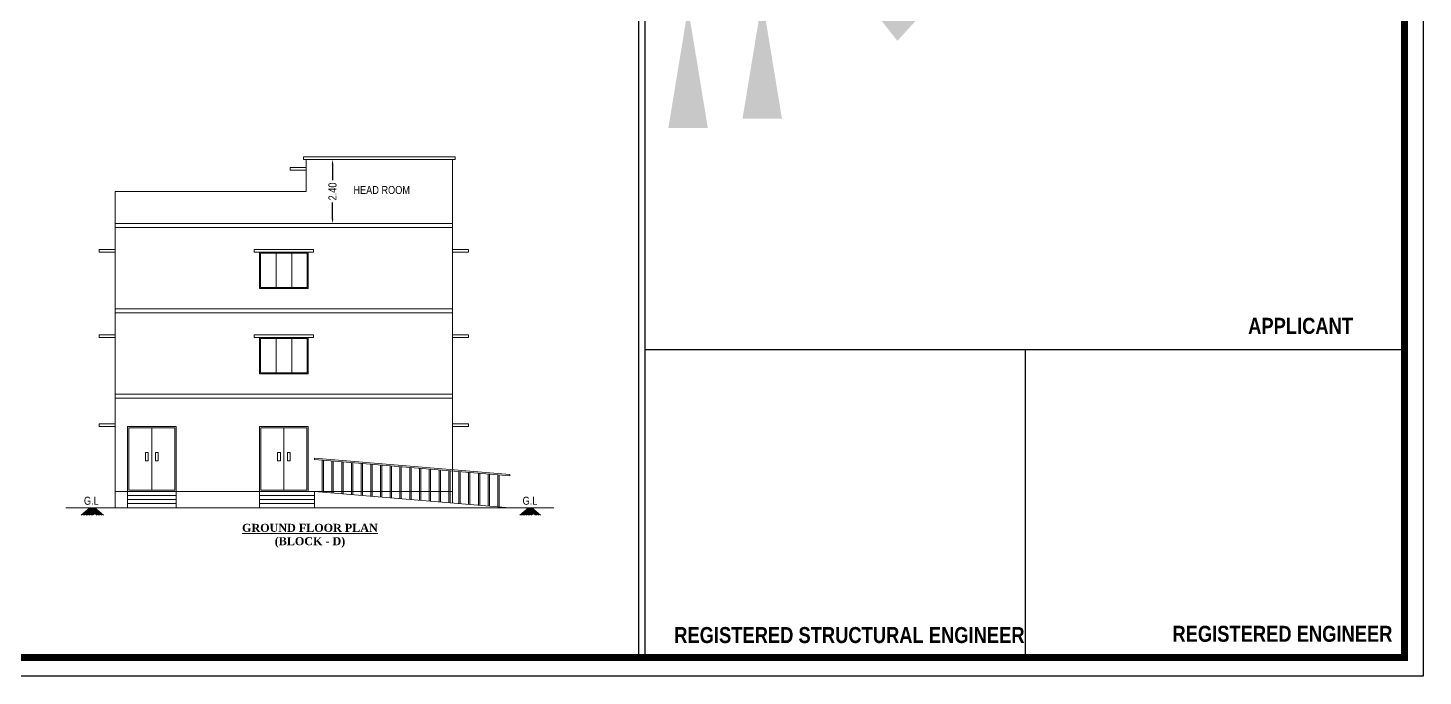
# Model space of a CAD drawing. Header units: metres. Extents: x 3750 to 6203, y 1588 to 3614.
# Drawn here: x 3796.6 to 3848.9, y 1743.8 to 1768.1 of the extents above; entities that cross this region are included whole.
import ezdxf

# ---------------------------------------------------------------- set-up
doc = ezdxf.new("R2010")
doc.units = ezdxf.units.M
doc.layers.add('BLK_4_STAIR_HEADROOM', color=1, linetype='Continuous')
doc.styles.add('style2', font='swisscb.ttf')
doc.styles.add('style2a', font='swissc.ttf')
doc.styles.add('style3', font='swissc.ttf')
doc.dimstyles.new('Copy of APP', dxfattribs={"dimscale": 0, "dimtxt": 8, "dimasz": 4.5, "dimexe": 9, "dimexo": 9, "dimgap": 2, "dimtad": 0, "dimtih": 1, "dimtoh": 1, "dimzin": 4, "dimdsep": 46, "dimlunit": 4, "dimtxsty": 'style3', "dimblk": 'OPEN90', "dimblk1": 'OPEN90', "dimblk2": 'OBLIQUE', "dimcen": 0.09, "dimse1": 1, "dimse2": 1, "dimclrd": 4, "dimclre": 4, "dimclrt": 2, "dimadec": 0, "dimazin": 0, "dimtfac": 1, "dimtmove": 0, "dimatfit": 3, "dimfxl": 0, "dimtolj": 1, "dimtzin": 0, "dimarcsym": 0})
doc.dimstyles.get("Standard").update_dxf_attribs({"dimtxt": 0.3, "dimasz": 0.18, "dimexe": 0.18, "dimexo": 0.0625, "dimgap": 0.09, "dimtad": 0, "dimzin": 0, "dimdsep": 46, "dimtxsty": 'style2a', "dimcen": 0.09, "dimse1": 1, "dimse2": 1, "dimadec": 0, "dimazin": 0, "dimtfac": 1, "dimtofl": 0, "dimtmove": 0, "dimatfit": 3, "dimfxl": 0, "dimtolj": 1, "dimtzin": 0, "dimarcsym": 0})

# ---------------------------------------------------------------- blocks, each defined once
blk = doc.blocks.new('*D159')
at = {"layer": 'BLK_4_STAIR_HEADROOM', "color": 0, "lineweight": -2, "ltscale": 10}
for p, q in [((3808.024, 1762.939), (3808.024, 1762.339)), ((3808.024, 1760.899), (3808.024, 1761.5))]:
    blk.add_line(p, q, dxfattribs=at)
at = {"layer": 'BLK_4_STAIR_HEADROOM', "color": 0, "ltscale": 10}
for points in [[(3807.994, 1762.939), (3808.054, 1762.939), (3808.024, 1763.119)], [(3807.994, 1760.899), (3808.054, 1760.899), (3808.024, 1760.719)]]:
    blk.add_solid(points, dxfattribs=at)
at = {"layer": 'Defpoints', "color": 0, "ltscale": 10}
for p in [(3807.605, 1763.119, 3.669), (3807.605, 1760.719, 3.669), (3808.024, 1760.719)]:
    blk.add_point(p, dxfattribs=at)
at = {"layer": 'BLK_4_STAIR_HEADROOM', "color": 0, "lineweight": 18, "ltscale": 10, "insert": (3808.024, 1761.919), "char_height": 0.3, "attachment_point": 5, "rotation": 90, "style": 'style2a'}
blk.add_mtext('\\A1;2.40', dxfattribs=at)
blk = doc.blocks.new('_Oblique')
at = {"color": 0, "linetype": 'ByBlock', "lineweight": -2}
blk.add_line((-0.5, -0.5), (0.5, 0.5), dxfattribs=at)
blk = doc.blocks.new('_Open90')
at = {"color": 0, "linetype": 'ByBlock'}
for p, q in [((-0.5, 0.5), (0, 0)), ((0, 0), (-1, 0)), ((0, 0), (-0.5, -0.5))]:
    blk.add_line(p, q, dxfattribs=at)

msp = doc.modelspace()

# ---------------------------------------------------------------- linework, layer by layer
at = {"lineweight": 18, "ltscale": 10}
for p, q in [((3812.6242, 1763.2193), (3806.9342, 1763.2193)), ((3806.9342, 1763.1193), (3806.9342, 1763.2193)), ((3812.6242, 1763.1193), (3806.9342, 1763.1193)), ((3807.0342, 1761.9193), (3807.0342, 1763.1193)), ((3812.5242, 1750.2379, 3.6689), (3812.5242, 1763.1193, 3.6689)), ((3812.6242, 1763.1193, 3.6689), (3812.6242, 1763.2193, 3.6689)), ((3807.0342, 1762.8193), (3806.4342, 1762.8193)), ((3806.4342, 1762.7193), (3806.4342, 1762.8193)), ((3807.0342, 1762.7193), (3806.4342, 1762.7193)), ((3799.875, 1750.0593, 3.6689), (3799.875, 1761.9193, 3.6689)), ((3807.0342, 1761.9193), (3799.875, 1761.9193)), ((3812.5242, 1760.7193), (3799.875, 1760.7193)), ((3812.5242, 1760.5693), (3799.875, 1760.5693)), ((3799.275, 1759.6493), (3799.275, 1759.7493)), ((3799.275, 1759.7493), (3799.875, 1759.7493)), ((3799.875, 1759.6493), (3799.275, 1759.6493)), ((3805.9099, 1758.3193, 3.6689), (3805.9099, 1759.6093, 3.6689)), ((3806.4933, 1758.3193, 3.6689), (3806.4933, 1759.6093, 3.6689)), ((3813.1242, 1759.7493), (3812.5242, 1759.7493)), ((3812.5242, 1759.6493), (3813.1242, 1759.6493)), ((3813.1242, 1759.6493), (3813.1242, 1759.7493)), ((3812.5242, 1757.5193), (3799.875, 1757.5193)), ((3812.5242, 1757.3693), (3799.875, 1757.3693)), ((3799.275, 1756.4493), (3799.275, 1756.5493)), ((3799.275, 1756.5493), (3799.875, 1756.5493)), ((3799.875, 1756.4493), (3799.275, 1756.4493)), ((3805.9099, 1755.1193, 3.6689), (3805.9099, 1756.4093, 3.6689)), ((3806.4933, 1755.1193, 3.6689), (3806.4933, 1756.4093, 3.6689)), ((3813.1242, 1756.5493), (3812.5242, 1756.5493)), ((3812.5242, 1756.4493), (3813.1242, 1756.4493)), ((3813.1242, 1756.4493), (3813.1242, 1756.5493)), ((3812.5242, 1754.3193), (3799.875, 1754.3193)), ((3812.5242, 1754.1693), (3799.875, 1754.1693)), ((3799.275, 1753.1093, 3.6689), (3799.275, 1753.2093, 3.6689)), ((3799.275, 1753.2093, 3.6689), (3799.875, 1753.2093, 3.6689)), ((3799.875, 1753.1093, 3.6689), (3799.275, 1753.1093, 3.6689)), ((3813.1242, 1753.2093, 3.6689), (3812.5242, 1753.2093, 3.6689)), ((3812.5242, 1753.1093, 3.6689), (3813.1242, 1753.1093, 3.6689)), ((3813.1242, 1753.1093, 3.6689), (3813.1242, 1753.2093, 3.6689)), ((3801.25, 1753.0593, 3.6689), (3801.25, 1750.7193, 3.6689)), ((3806.2016, 1753.0593, 3.6689), (3806.2016, 1750.7193, 3.6689)), ((3807.3466, 1751.9237, 3.7209), (3814.6666, 1751.3137, 0.052)), ((3807.3466, 1751.8735, 3.6689), (3807.3466, 1751.9237, 3.6689)), ((3807.3466, 1751.8735, 3.7189), (3814.6666, 1751.2635, 0.0499)), ((3807.6399, 1751.8491, 3.5719), (3807.6399, 1750.6449, 3.5719)), ((3807.6899, 1751.8491, 3.5719), (3807.6899, 1750.6407, 3.5719)), ((3808.0036, 1751.8187, 3.3396), (3808.0036, 1750.6146, 3.3396)), ((3808.0536, 1751.8187, 3.3396), (3808.0536, 1750.6104, 3.3396)), ((3808.3674, 1751.7884, 3.1073), (3808.3674, 1750.5843, 3.1073)), ((3808.4174, 1751.7884, 3.1073), (3808.4174, 1750.5801, 3.1073)), ((3808.7312, 1751.7581, 2.875), (3808.7312, 1750.554, 2.875)), ((3808.7812, 1751.7581, 2.875), (3808.7812, 1750.5498, 2.875)), ((3809.095, 1751.7278, 2.6428), (3809.095, 1750.5236, 2.6428)), ((3809.145, 1751.7278, 2.6428), (3809.145, 1750.5195, 2.6428)), ((3809.4587, 1751.6975, 2.4105), (3809.4587, 1750.4933, 2.4105)), ((3809.5087, 1751.6975, 2.4105), (3809.5087, 1750.4892, 2.4105)), ((3809.8225, 1751.6672, 2.1782), (3809.8225, 1750.463, 2.1782)), ((3809.8725, 1751.6672, 2.1782), (3809.8725, 1750.4588, 2.1782)), ((3810.1863, 1751.6369, 1.9459), (3810.1863, 1750.4327, 1.9459)), ((3810.2363, 1751.6369, 1.9459), (3810.2363, 1750.4285, 1.9459)), ((3810.5501, 1751.6065, 1.7136), (3810.5501, 1750.4024, 1.7136)), ((3810.6001, 1751.6065, 1.7136), (3810.6001, 1750.3982, 1.7136)), ((3810.9178, 1751.5759, 1.804), (3810.9178, 1750.3717, 1.804)), ((3810.9678, 1751.5759, 1.804), (3810.9678, 1750.3676, 1.804)), ((3811.2855, 1751.5452, 1.8943), (3811.2855, 1750.3411, 1.8943)), ((3811.3355, 1751.5452, 1.8943), (3811.3355, 1750.3369, 1.8943)), ((3811.6533, 1751.5146, 1.9846), (3811.6533, 1750.3104, 1.9846)), ((3811.7033, 1751.5146, 1.9846), (3811.7033, 1750.3063, 1.9846)), ((3812.021, 1751.484, 2.0749), (3812.021, 1750.2798, 2.0749)), ((3812.071, 1751.484, 2.0749), (3812.071, 1750.2756, 2.0749)), ((3812.3887, 1751.4533, 2.1652), (3812.3887, 1750.2492, 2.1652)), ((3812.4387, 1751.4533, 2.1652), (3812.4387, 1750.245, 2.1652)), ((3812.7565, 1751.4227, 2.2555), (3812.7565, 1750.2185, 2.2555)), ((3812.8065, 1751.4227, 2.2555), (3812.8065, 1750.2143, 2.2555)), ((3813.1242, 1751.392, 2.3459), (3813.1242, 1750.1879, 2.3459)), ((3813.1742, 1751.392, 2.3459), (3813.1742, 1750.1837, 2.3459)), ((3813.4919, 1751.3614, 2.4362), (3813.4919, 1750.1572, 2.4362)), ((3813.5419, 1751.3614, 2.4362), (3813.5419, 1750.1531, 2.4362)), ((3813.8597, 1751.3307, 2.5265), (3813.8597, 1750.1266, 2.5265)), ((3813.9097, 1751.3307, 2.5265), (3813.9097, 1750.1224, 2.5265)), ((3814.2274, 1751.3001, 2.6168), (3814.2274, 1750.0959, 2.6168)), ((3814.2774, 1751.3001, 2.6168), (3814.2774, 1750.0918, 2.6168)), ((3814.6666, 1751.2635), (3814.6666, 1751.3137)), ((3812.5242, 1750.6693), (3799.875, 1750.6693)), ((3800.335, 1750.6693, 3.6689), (3800.335, 1750.0593, 3.6689)), ((3802.165, 1750.5193), (3800.335, 1750.5193)), ((3802.165, 1750.6693, 3.6689), (3802.165, 1750.0593, 3.6689)), ((3805.2866, 1750.6693, 3.6689), (3805.2866, 1750.0593, 3.6689)), ((3807.3466, 1750.5193), (3805.2866, 1750.5193)), ((3807.3466, 1750.6693, 3.6689), (3814.6666, 1750.0593)), ((3807.3466, 1750.6693, 3.6689), (3807.3466, 1750.0593)), ((3814.6666, 1750.0593), (3799.875, 1750.0593)), ((3802.165, 1750.3693), (3800.335, 1750.3693)), ((3802.165, 1750.2193), (3800.335, 1750.2193)), ((3807.3466, 1750.3693), (3805.2866, 1750.3693)), ((3807.3466, 1750.2193), (3805.2866, 1750.2193))]:
    msp.add_line(p, q, dxfattribs=at)
at = {"lineweight": 18}
for p, q in [((3798.0256, 1750.0593), (3801.1162, 1750.0593)), ((3814.6666, 1750.0593), (3816.3169, 1750.0593))]:
    msp.add_line(p, q, dxfattribs=at)
at = {"lineweight": 18, "ltscale": 0.2}
for p, q in [((3798.9266, 1750.0593), (3798.5997, 1749.7784)), ((3798.9265, 1750.0066), (3798.661, 1749.7784)), ((3798.9572, 1749.9803), (3798.7224, 1749.7784)), ((3798.8959, 1750.033), (3799.1921, 1749.7784)), ((3798.9266, 1750.0593), (3799.2534, 1749.7784)), ((3798.9879, 1750.0593), (3799.3148, 1749.7784)), ((3799.0492, 1750.0593), (3799.3761, 1749.7784)), ((3799.1106, 1750.0593), (3799.4374, 1749.7784)), ((3815.3685, 1750.0593), (3815.0416, 1749.7784)), ((3815.3685, 1750.0066), (3815.103, 1749.7784)), ((3815.3991, 1749.9803), (3815.1643, 1749.7784)), ((3815.3378, 1750.033), (3815.634, 1749.7784)), ((3815.3685, 1750.0593), (3815.6954, 1749.7784)), ((3815.4298, 1750.0593), (3815.7567, 1749.7784)), ((3815.4912, 1750.0593), (3815.818, 1749.7784)), ((3798.9879, 1749.9539), (3798.7837, 1749.7784)), ((3799.0185, 1749.9275), (3798.845, 1749.7784)), ((3799.0492, 1749.9012), (3798.9064, 1749.7784)), ((3799.0799, 1749.8748), (3798.9677, 1749.7784)), ((3799.1105, 1749.8485), (3799.029, 1749.7784)), ((3815.4298, 1749.9539), (3815.2256, 1749.7784)), ((3815.4605, 1749.9275), (3815.287, 1749.7784)), ((3815.4911, 1749.9012), (3815.3483, 1749.7784)), ((3815.5218, 1749.8748), (3815.4096, 1749.7784)), ((3815.5525, 1749.8485), (3815.471, 1749.7784))]:
    msp.add_line(p, q, dxfattribs=at)
msp.add_lwpolyline([(3757.3408, 1816.1962), (3848.9056, 1816.1962), (3848.9056, 1743.751), (3757.3408, 1743.751)], close=True)
at = {"const_width": 0.2622}
msp.add_lwpolyline([(3758.0356, 1744.4458), (3848.2108, 1744.4458), (3848.2108, 1815.5014), (3758.0356, 1815.5014)], close=True, dxfattribs=at)
for points in [[(3819.489, 1815.5327), (3819.489, 1744.4458)], [(3819.7266, 1815.5327), (3819.7266, 1744.4458)], [(3819.7266, 1755.9896), (3848.242, 1755.9896)], [(3833.9843, 1755.9896), (3833.9843, 1744.4458)]]:
    msp.add_lwpolyline(points)
at = {"lineweight": 18, "ltscale": 10, "elevation": 3.6689}
for points in [[(3805.2866, 1759.6493), (3805.0866, 1759.6493), (3805.0866, 1759.7493), (3807.1166, 1759.7493), (3807.3166, 1759.7493), (3807.3166, 1759.6493), (3807.1166, 1759.6493)], [(3805.2866, 1756.4493), (3805.0866, 1756.4493), (3805.0866, 1756.5493), (3807.1166, 1756.5493), (3807.3166, 1756.5493), (3807.3166, 1756.4493), (3807.1166, 1756.4493)]]:
    msp.add_lwpolyline(points, dxfattribs=at)
for points in [[(3805.2866, 1759.6493), (3807.1166, 1759.6493), (3807.1166, 1758.2793), (3805.2866, 1758.2793)], [(3805.3266, 1759.6093), (3807.0766, 1759.6093), (3807.0766, 1758.3193), (3805.3266, 1758.3193)], [(3805.2866, 1756.4493), (3807.1166, 1756.4493), (3807.1166, 1755.0793), (3805.2866, 1755.0793)], [(3805.3266, 1756.4093), (3807.0766, 1756.4093), (3807.0766, 1755.1193), (3805.3266, 1755.1193)], [(3800.335, 1753.1093), (3802.165, 1753.1093), (3802.165, 1750.6693), (3800.335, 1750.6693)], [(3805.2866, 1753.1093), (3807.1166, 1753.1093), (3807.1166, 1750.6693), (3805.2866, 1750.6693)], [(3800.385, 1753.0593), (3802.115, 1753.0593), (3802.115, 1750.7193), (3800.385, 1750.7193)], [(3805.3366, 1753.0593), (3807.0666, 1753.0593), (3807.0666, 1750.7193), (3805.3366, 1750.7193)]]:
    msp.add_lwpolyline(points, close=True, dxfattribs=at)
at = {"lineweight": 18, "ltscale": 10}
for points in [[(3801.1171, 1752.1375), (3801.0137, 1752.1375), (3801.0137, 1751.8228), (3801.1171, 1751.8228)], [(3801.3829, 1752.1375), (3801.4863, 1752.1375), (3801.4863, 1751.8228), (3801.3829, 1751.8228)], [(3806.0687, 1752.1375), (3805.9653, 1752.1375), (3805.9653, 1751.8228), (3806.0687, 1751.8228)], [(3806.3345, 1752.1375), (3806.4379, 1752.1375), (3806.4379, 1751.8228), (3806.3345, 1751.8228)]]:
    msp.add_lwpolyline(points, close=True, dxfattribs=at)

# ---------------------------------------------------------------- texts
at = {"lineweight": 18, "style": 'style2a'}
for s, p in [('HEAD ROOM', (3808.8085, 1761.8248, -5.6047)), ('G.L', (3798.7069, 1750.1747)), ('G.L', (3815.1489, 1750.1747))]:
    msp.add_text(s, height=0.3, dxfattribs=at).set_placement(p)
at = {"char_height": 0.6, "attachment_point": 1, "style": 'style2'}
for s, insert in [('APPLICANT', (3842.3477, 1757.1816)), ('REGISTERED STRUCTURAL ENGINEER', (3820.833, 1745.5902)), ('REGISTERED ENGINEER', (3839.5085, 1745.6364))]:
    msp.add_mtext_dynamic_manual_height_columns(s, width=689.351846, gutter_width=14.8518, heights=[0], dxfattribs=dict(at, insert=insert))
at = {"lineweight": 18, "insert": (3803.7045, 1749.4591, -3.6689), "char_height": 0.3, "width": 6.773665, "attachment_point": 1, "style": 'style2a'}
msp.add_mtext('\\A1;{\\fTimes New Roman CE|b1|i0|c0|p18;\\W8.20037;\\L \\W1;GROUND FLOOR PLAN\\P\\W9.50497;\\l  \\W1;(BLOCK - D)}', dxfattribs=at)

# ---------------------------------------------------------------- dimensions: what is measured, and where the dimension line sits
at = {"layer": 'BLK_4_STAIR_HEADROOM', "lineweight": 18, "ltscale": 10}
dim = msp.add_linear_dim(base=(3808.0237, 1760.7193, -3.6689), p1=(3807.6048, 1763.1193), p2=(3807.6048, 1760.7193), angle=90, dimstyle='Standard', override={"dimtxt": 0.3, "dimdec": 2, "dimtxsty": 'style2a'}, dxfattribs=at)
dim.commit()
dim.dimension.update_dxf_attribs({"geometry": '*D159', "text_midpoint": (3808.0237, 1761.9193, -3.6689)})

# ---------------------------------------------------------------- leaders
for points in [[(3826.3752, 1771.1456), (3826.6538, 1770.8912)], [(3821.3533, 1768.7991), (3821.3533, 1768.519), (3821.4739, 1768.519)], [(3824.1328, 1769.1417), (3824.1328, 1768.8615), (3824.2534, 1768.8615)]]:
    msp.add_leader(points, dimstyle='Copy of APP', override={"dimscale": 1})

doc.saveas('drawing.dxf')
